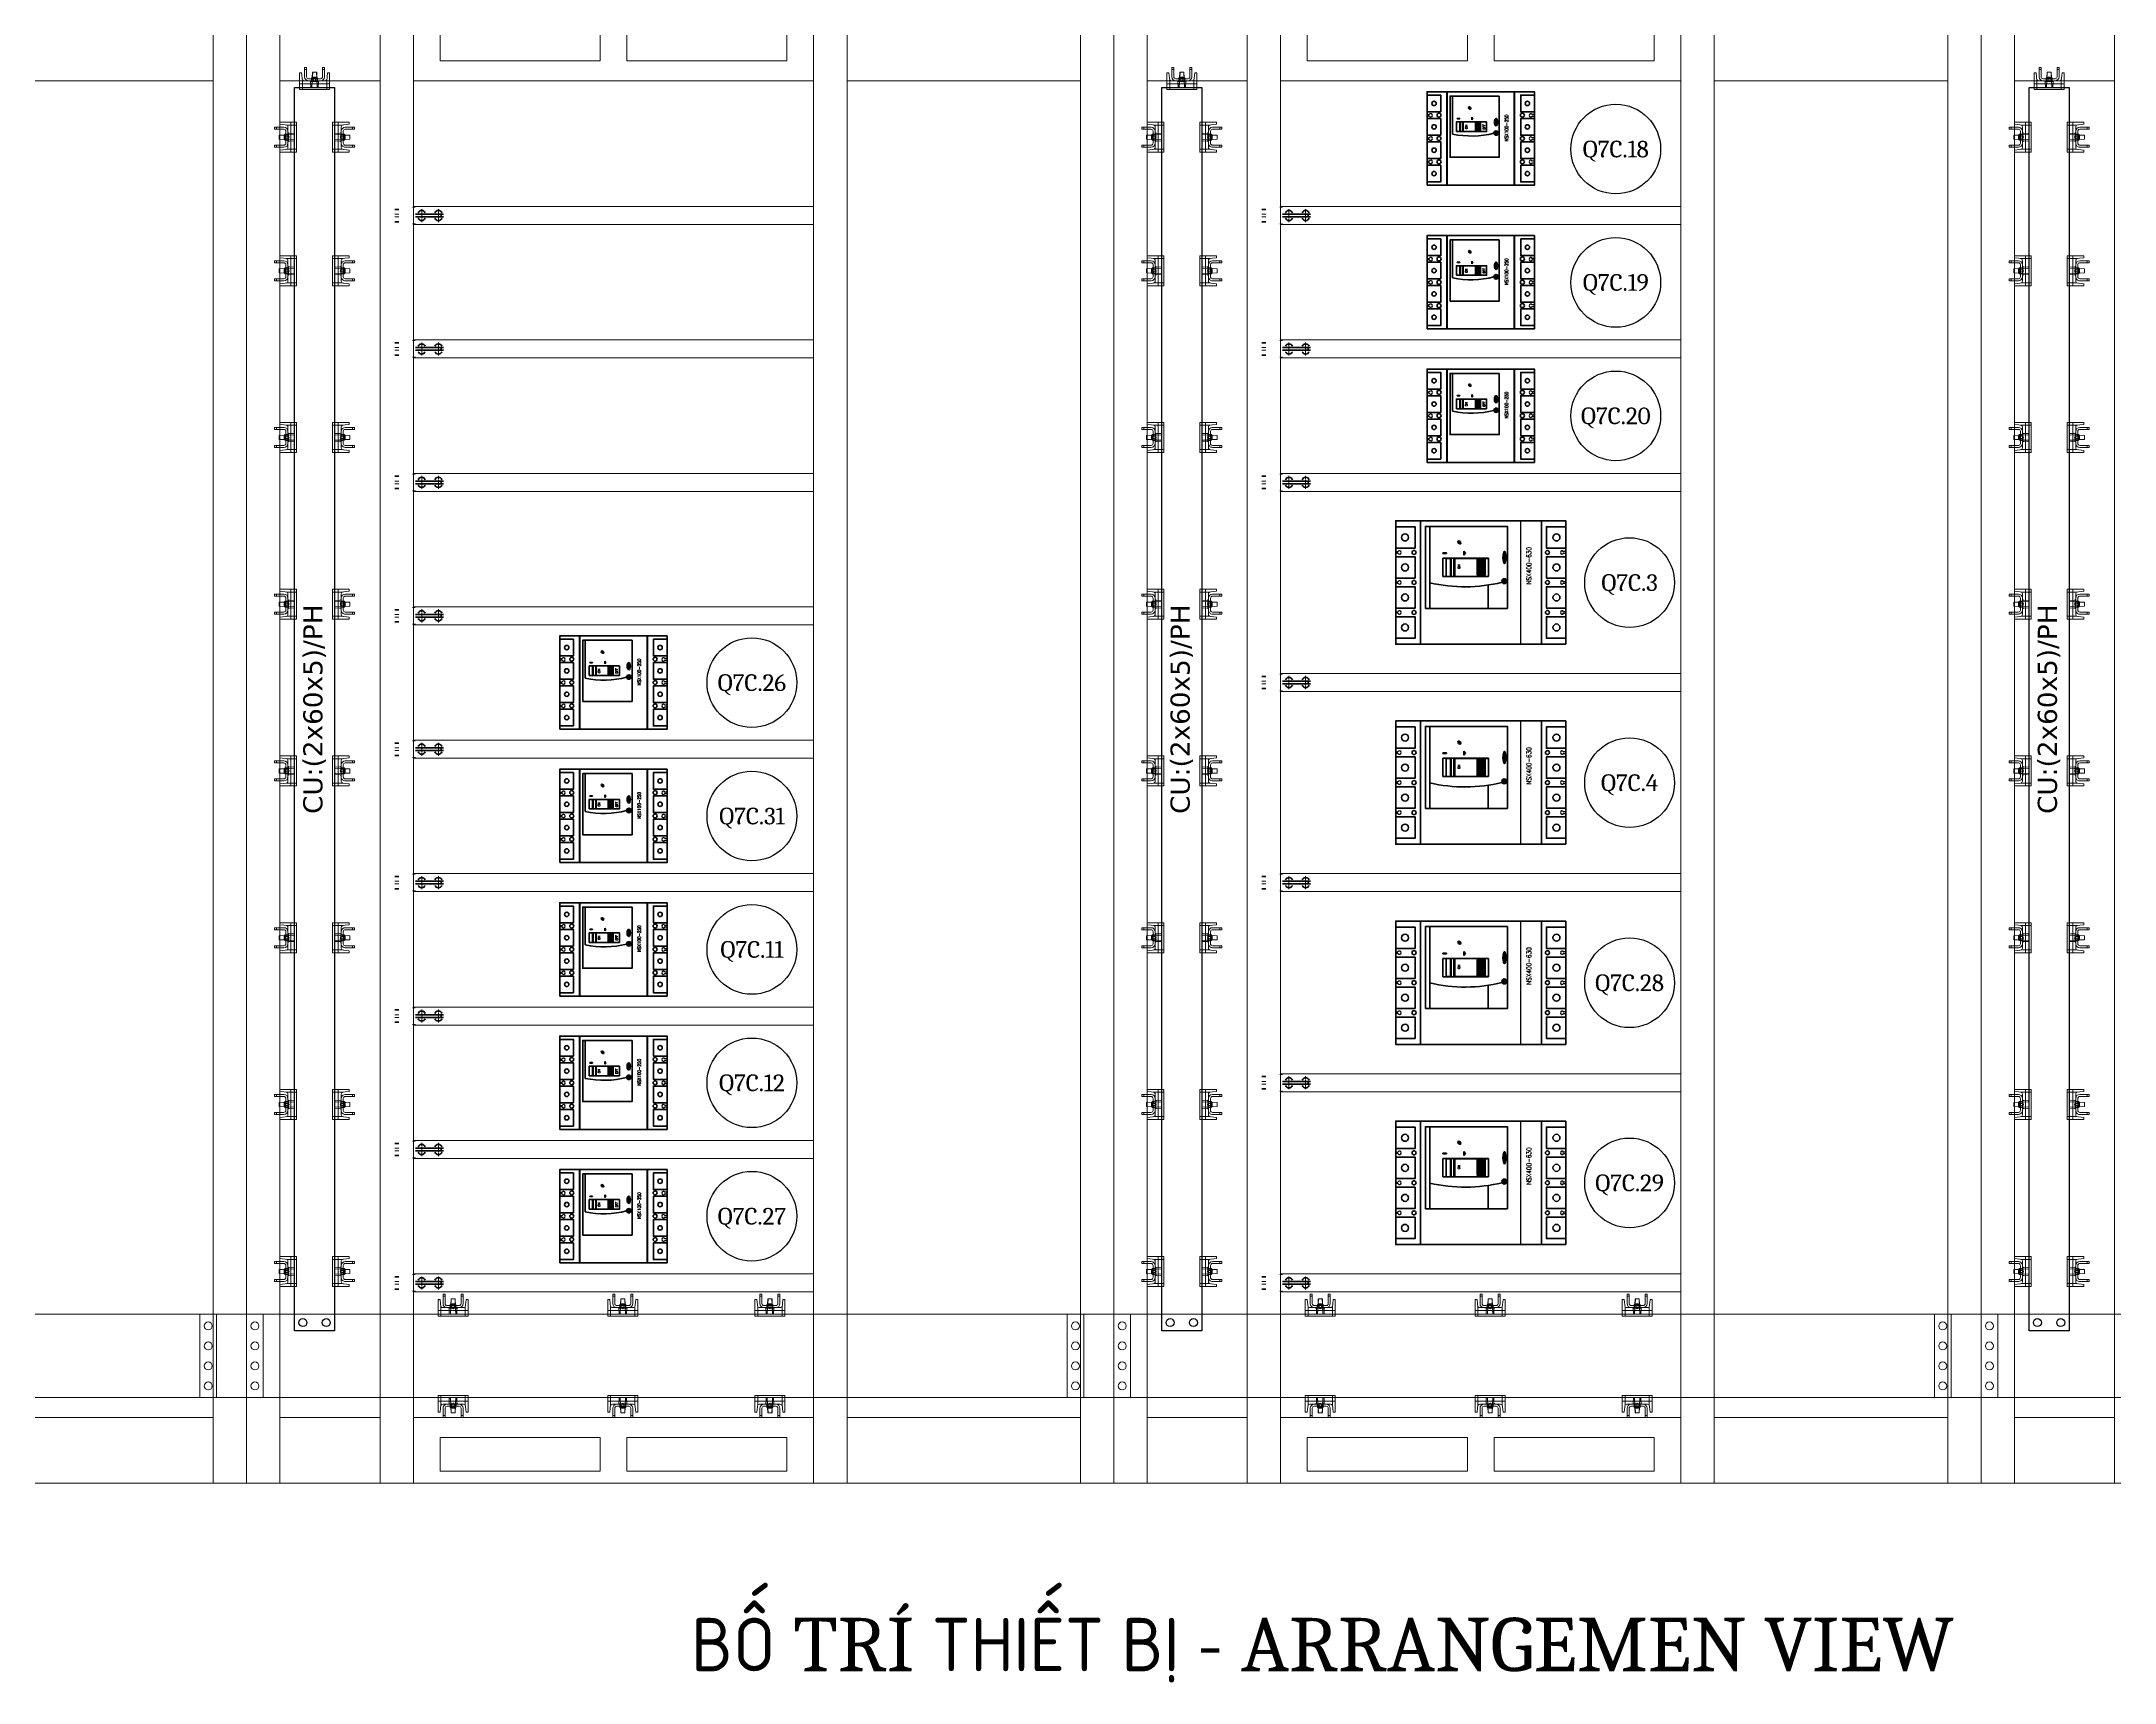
# Model space of a CAD drawing. Header units: millimetres. Extents: x -116965 to 323937, y 291661 to 566926.
# Drawn here: x -35130 to -32022, y 304538 to 306998 of the extents above; entities that cross this region are included whole.
import ezdxf
from ezdxf.enums import TextEntityAlignment as Align

# ---------------------------------------------------------------- set-up
doc = ezdxf.new("R2010")
doc.units = ezdxf.units.MM
doc.linetypes.add('CHAIN', pattern=[0.3543, 0.2362, -0.0295, 0.0591, -0.0295])
doc.layers.get('0').update_dxf_attribs({"lineweight": 18})
doc.layers.add('C00-00-00', color=7, linetype='Continuous')
for name, color, linetype, lineweight in [('Centerline(Schneider)', 7, 'Continuous', 18), ('H', 7, 'Continuous', 100), ('hw_Auxiliary', 2, 'Continuous', 13), ('hw_Text', 7, 'Continuous', 13), ('P', 250, 'Continuous', 100), ('Visible Edges(Schneider)', 7, 'Continuous', 35)]:
    doc.layers.add(name, color=color, linetype=linetype, lineweight=lineweight)
doc.styles.add('HW_Standard', font='complex.shx', dxfattribs={"width": 0.9})
doc.styles.add('hwTech', font='Cambria.ttf')
doc.styles.get("Standard").update_dxf_attribs({"font": 'arial.ttf'})

# ---------------------------------------------------------------- blocks, each defined once
blk = doc.blocks.new('*U1608')
for points in [[(0, 2200), (0, 0), (50, 0), (50, 2200)], [(50, 2102), (50, 2200), (200, 2200), (200, 2102)], [(200, 2200), (200, 0), (250, 0), (250, 2200)], [(250, 2102), (250, 2200), (850, 2200), (850, 2102)], [(850, 2200), (850, 0), (900, 0), (900, 2200)], [(1250, 2102), (1250, 2200), (900, 2200), (900, 2102)], [(1300, 2200), (1300, 0), (1250, 0), (1250, 2200)], [(50, 98), (50, 0), (200, 0), (200, 98)], [(250, 98), (250, 0), (850, 0), (850, 98)], [(1250, 98), (1250, 0), (900, 0), (900, 98)]]:
    blk.add_lwpolyline(points, close=True)
at = {"layer": 'hw_Auxiliary'}
for points in [[(290, 2132), (530, 2132), (530, 2182), (290, 2182)], [(810, 2132), (570, 2132), (570, 2182), (810, 2182)], [(290, 68), (530, 68), (530, 18), (290, 18)], [(810, 68), (570, 68), (570, 18), (810, 18)]]:
    blk.add_lwpolyline(points, close=True, dxfattribs=at)
blk = doc.blocks.new('ban le blokset')
for p, q in [((11, 2), (5, 2)), ((5, -2), (11, -2))]:
    blk.add_line(p, q)
at = {"layer": 'Centerline(Schneider)', "linetype": 'CHAIN', "ltscale": 7.55611}
for p, q in [((35.8, 12.5), (31.7, 12.5)), ((36, -12.5), (31.8, -12.5))]:
    blk.add_line(p, q, dxfattribs=at)
at = {"layer": 'Centerline(Schneider)', "linetype": 'CHAIN', "ltscale": 21.168501}
for p, q in [((45.5, 9.8), (45.5, -9.8)), ((70.5, -9.8), (70.5, 9.8))]:
    blk.add_line(p, q, dxfattribs=at)
at = {"layer": 'Visible Edges(Schneider)'}
for p, q in [((11, 9.2), (5, 9.2)), ((36, 2), (78, 2)), ((74.5, -2), (74.5, 2)), ((11, -9.2), (5, -9.2)), ((36, -2), (78, -2))]:
    blk.add_line(p, q, dxfattribs=at)
for centre, start, end in [((45.5, 2), 21.122, 158.878), ((70.5, 2), 21.122, 158.878), ((45.5, -2), 201.122, 338.878), ((70.5, -2), 201.122, 338.878)]:
    blk.add_arc(centre, 5.63, start, end, dxfattribs=at)
blk = doc.blocks.new('*U1771')
h = blk.add_hatch(color=254)
edge = h.paths.add_edge_path()
edge.add_spline(control_points=[(5.6, 1.8), (5.6, 1.8), (5.6, 1.9), (5.6, 2), (5.6, 2), (5.7, 2)], knot_values=[-0.183546, -0.183546, -0.183546, -0.183546, -0.091771, -0.091771, 0, 0, 0, 0], degree=3, periodic=0)
edge.add_line((5.7, 2), (5.3, 2))
edge.add_ellipse((6.4, 1.5), major_axis=(1.3, 1.25), ratio=0.66219, start_angle=104.5761, end_angle=114.7583)
edge.add_line((5.1, 1.8), (5.6, 1.8))
edge = h.paths.add_edge_path()
edge.add_spline(control_points=[(5.4, 1.3), (5.5, 1.3), (5.5, 1.4), (5.5, 1.4), (5.5, 1.5), (5.5, 1.5)], knot_values=[-0.183098, -0.183098, -0.183098, -0.183098, -0.091547, -0.091547, 0, 0, 0, 0], degree=3, periodic=0)
edge.add_line((5.5, 1.5), (5, 1.5))
edge.add_ellipse((6.4, 1.5), major_axis=(1.3, 1.25), ratio=0.66219, start_angle=124.0962, end_angle=133.9588)
edge.add_line((4.9, 1.3), (5.4, 1.3))
edge = h.paths.add_edge_path()
edge.add_spline(control_points=[(6.7, 1.2), (6.8, 1.3), (6.8, 1.4), (6.9, 1.7), (6.9, 1.9), (7, 2)], knot_values=[-0.551644, -0.551644, -0.551644, -0.551644, -0.275816, -0.275816, 0, 0, 0, 0], degree=3, periodic=0)
edge.add_spline(control_points=[(7, 2), (7, 2), (7, 2), (7, 2), (7, 2), (7, 2)], knot_values=[-0.018517, -0.018517, -0.018517, -0.018517, -0.010545, -0.010545, 0, 0, 0, 0], degree=3, periodic=0)
edge.add_spline(control_points=[(7, 2), (7, 2), (7, 2), (7, 2), (7, 2), (7, 2), (7, 2), (7, 2)], knot_values=[-0.027221, -0.027221, -0.027221, -0.027221, -0.014514, -0.014514, -0.00734, -0.00734, 0, 0, 0, 0], degree=3, periodic=0)
edge.add_line((7, 2), (7.4, 2))
edge.add_spline(control_points=[(7.4, 2), (7.4, 2.1), (7.5, 2.2), (7.5, 2.3), (7.5, 2.4), (7.5, 2.4)], knot_values=[-0.257765, -0.257765, -0.257765, -0.257765, -0.128882, -0.128882, 0, 0, 0, 0], degree=3, periodic=0)
edge.add_line((7.5, 2.4), (6.9, 2.4))
edge.add_spline(control_points=[(6.9, 2.4), (6.8, 2.4), (6.6, 2.4), (6.4, 2.3), (6.3, 2.2), (6.2, 2.1), (6.2, 2.1), (6.1, 2), (6.1, 1.9), (6.1, 1.9), (6.1, 1.9), (6.1, 1.8)], knot_values=[-0.86466, -0.86466, -0.86466, -0.86466, -0.632414, -0.632414, -0.431586, -0.431586, -0.283006, -0.283006, -0.174285, -0.174285, 0, 0, 0, 0], degree=3, periodic=0)
edge.add_spline(control_points=[(6.1, 1.8), (6.1, 1.7), (6, 1.6), (6, 1.4), (5.9, 1.2), (5.9, 1.1)], knot_values=[-0.479158, -0.479158, -0.479158, -0.479158, -0.239583, -0.239583, 0, 0, 0, 0], degree=3, periodic=0)
edge.add_spline(control_points=[(5.9, 1.1), (5.9, 1.1), (5.9, 1.1), (5.9, 1.1), (5.9, 1.1), (5.9, 1.1)], knot_values=[-0.028568, -0.028568, -0.028568, -0.028568, -0.012798, -0.012798, 0, 0, 0, 0], degree=3, periodic=0)
edge.add_spline(control_points=[(5.9, 1.1), (5.9, 1.1), (5.9, 1.1), (5.8, 1), (5.8, 1), (5.8, 1), (5.8, 1), (5.8, 1)], knot_values=[-0.058564, -0.058564, -0.058564, -0.058564, -0.027343, -0.027343, -0.015539, -0.015539, 0, 0, 0, 0], degree=3, periodic=0)
edge.add_line((5.8, 1), (5.4, 1))
edge.add_spline(control_points=[(5.4, 1), (5.4, 1), (5.3, 0.9), (5.3, 0.8), (5.3, 0.7), (5.3, 0.6)], knot_values=[-0.283689, -0.283689, -0.283689, -0.283689, -0.141847, -0.141847, 0, 0, 0, 0], degree=3, periodic=0)
edge.add_line((5.3, 0.6), (5.9, 0.6))
edge.add_spline(control_points=[(5.9, 0.6), (6.1, 0.6), (6.2, 0.7), (6.4, 0.8), (6.5, 0.8), (6.6, 0.9), (6.7, 1), (6.7, 1.1), (6.7, 1.1), (6.7, 1.2)], knot_values=[-1.143628, -1.143628, -1.143628, -1.143628, -0.811486, -0.811486, -0.496541, -0.496541, -0.30491, -0.30491, 0, 0, 0, 0], degree=3, periodic=0)
edge = h.paths.add_edge_path()
edge.add_ellipse((6.4, 1.5), major_axis=(1.3, 1.25), ratio=0.66219, start_angle=306, end_angle=315.8697)
edge.add_line((7.9, 1.8), (7.3, 1.8))
edge.add_spline(control_points=[(7.3, 1.8), (7.3, 1.8), (7.2, 1.7), (7.2, 1.6), (7.2, 1.6), (7.2, 1.6)], knot_values=[-0.178881, -0.178881, -0.178881, -0.178881, -0.089455, -0.089455, 0, 0, 0, 0], degree=3, periodic=0)
edge.add_line((7.2, 1.6), (7.8, 1.6))
edge = h.paths.add_edge_path()
edge.add_spline(control_points=[(7.1, 1.3), (7.1, 1.3), (7.1, 1.2), (7.1, 1.1), (7.1, 1.1), (7.1, 1)], knot_values=[-0.179952, -0.179952, -0.179952, -0.179952, -0.089977, -0.089977, 0, 0, 0, 0], degree=3, periodic=0)
edge.add_line((7.1, 1), (7.6, 1))
edge.add_ellipse((6.4, 1.5), major_axis=(1.3, 1.25), ratio=0.66219, start_angle=286.5797, end_angle=296.6533)
edge.add_line((7.7, 1.3), (7.1, 1.3))
at = {"color": 102}
blk.add_ellipse((6.4, 1.5), major_axis=(1.3, 1.25), ratio=0.66219, dxfattribs=at)
blk = doc.blocks.new('*U1615')
blk.add_hatch(color=9).paths.add_polyline_path([(80.5, 7.9), (94.8, 7.9), (94.8, 0.5), (80.5, 0.5)])
h = blk.add_hatch(color=1)
edge = h.paths.add_edge_path()
edge.add_arc((78.2, -23), 3.31, 0, 360)
h = blk.add_hatch(color=7)
edge = h.paths.add_edge_path()
edge.add_ellipse((94.6, -22.9), major_axis=(-5.42, 0), ratio=0.460829, start_angle=0, end_angle=360)
for p, q in [((139.9, 50.9), (0, 50.9)), ((139.9, 50.4), (0, 50.4)), ((133.5, 42.4), (76.6, 42.4)), ((80.5, 36.4), (80.5, -8.8)), ((80.5, 36.4), (94.8, 36.4)), ((94.8, 31.5), (80.5, 31.5)), ((94.8, 36.4), (94.8, -8.8)), ((99.6, 35.3), (99.6, 31.5)), ((99.6, 35.3), (100.2, 35.3)), ((99.6, 31.5), (100.2, 31.5)), ((100.2, 35.3), (100.2, 31.5)), ((94.8, 30.3), (80.5, 30.3)), ((94.8, 26.7), (80.5, 26.7)), ((80.5, 26.2), (94.8, 26.2)), ((97.9, 13.2), (101.9, 13.2)), ((97.9, 13.2), (99.9, 11.7)), ((101.9, 13.2), (99.9, 11.7)), ((80.5, -8.8), (94.8, -8.8)), ((139.9, -50.2), (0, -50.2)), ((139.9, -50.7), (0, -50.7))]:
    blk.add_line(p, q)
at = {"color": 0}
blk.add_lwpolyline([(0, 80.6), (0, -80.4), (140, -80.4), (140, 80.6)], close=True, dxfattribs=at)
at = {"color": 1}
for points in [[(5, 80.6), (5, 60.1), (30, 60.1), (30, 80.6)], [(40, 80.6), (40, 60.1), (65, 60.1), (65, 80.6)], [(75, 80.6), (75, 60.1), (100, 60.1), (100, 80.6)], [(110, 80.6), (110, 60.1), (135, 60.1), (135, 80.6)], [(5, -80.4), (5, -59.9), (30, -59.9), (30, -80.4)], [(40, -80.4), (40, -59.9), (65, -59.9), (65, -80.4)], [(75, -80.4), (75, -59.9), (100, -59.9), (100, -80.4)], [(110, -80.4), (110, -59.9), (135, -59.9), (135, -80.4)]]:
    blk.add_lwpolyline(points, dxfattribs=at)
for points in [[(133.5, -27.8), (41.8, -27.8), (41.8, 46.1), (133.5, 46.1)], [(80.5, 36.4), (94.8, 36.4), (94.8, -8.8), (80.5, -8.8)], [(80.5, 7.9), (94.8, 7.9), (94.8, 0.5), (80.5, 0.5)]]:
    blk.add_lwpolyline(points, close=True)
for centre in [(17.5, 70.1), (52.5, 70.1), (87.5, 70.1), (122.5, 70.1), (17.5, -69.9), (52.5, -69.9), (87.5, -69.9), (122.5, -69.9)]:
    blk.add_circle(centre, 3.25, dxfattribs=at)
at = {"color": 3}
for centre in [(35, 62.6), (70, 62.6), (105, 62.6), (35, -62.4), (70, -62.4), (105, -62.4)]:
    blk.add_circle(centre, 3, dxfattribs=at)
blk.add_circle((78.2, -23), 3.31)
blk.add_arc((211.2, 14.2), 137.5, 168.1891, 194.2608)
blk.add_ellipse((94.6, -22.9), major_axis=(-5.42, 0), ratio=0.460829)
at = {"layer": 'P', "color": 0, "linetype": 'Continuous', "lineweight": -3}
for p, q in [((33.7, 77.5), (33.7, 80.6)), ((33.7, 77.5), (33.7, 77.2)), ((36, 80.6), (36, 77.5)), ((36, 77.5), (36, 77.2)), ((68.7, 77.5), (68.7, 80.6)), ((68.7, 77.5), (68.7, 77.2)), ((71, 80.6), (71, 77.5)), ((71, 77.5), (71, 77.2)), ((103.6, 77.5), (103.6, 80.6)), ((103.6, 77.5), (103.6, 80.6)), ((103.6, 77.5), (103.6, 77.2)), ((105.9, 80.6), (105.9, 77.5)), ((105.9, 77.5), (105.9, 77.2)), ((33.7, -77.3), (33.7, -80.4)), ((36, -80.4), (36, -77.3)), ((68.7, -77.3), (68.7, -77)), ((68.7, -77.3), (68.7, -80.4)), ((71, -77.3), (71, -77)), ((71, -80.4), (71, -77.3)), ((103.6, -77.3), (103.6, -77)), ((103.6, -77.3), (103.6, -80.4)), ((103.6, -77.3), (103.6, -80.4)), ((105.9, -77.3), (105.9, -77)), ((105.9, -80.4), (105.9, -77.3))]:
    blk.add_line(p, q, dxfattribs=at)
for centre, start, end in [((34.9, 75), 117.7191, 62.2809), ((69.9, 75), 117.7191, 62.2809), ((104.7, 75), 117.7191, 62.2809), ((34.9, -74.8), 297.7191, 242.2809), ((69.9, -74.8), 297.7191, 242.2809), ((104.7, -74.8), 297.7191, 242.2809)]:
    blk.add_arc(centre, 2.5, start, end, dxfattribs=at)
at = {"xscale": 1.215000000000003, "yscale": 1.215000000000003, "zscale": 1.215000000000003}
blk.add_blockref('*U1771', (107.9, 14.7), dxfattribs=at)
at = {"layer": 'hw_Text', "color": 3, "style": 'HW_Standard', "width": 0.9}
blk.add_text('ON', height=3.6, dxfattribs=at).set_placement((87.4, 21.6), align=Align.MIDDLE_CENTER)
at = {"layer": 'hw_Text', "color": 1, "style": 'HW_Standard', "width": 0.9}
blk.add_text('OFF', height=3.6, dxfattribs=at).set_placement((87.4, -4.8), align=Align.MIDDLE_CENTER)
at = {"layer": 'hw_Text', "color": 0, "style": 'HW_Standard', "width": 0.9, "flags": 8}
blk.add_attdef('TYPE1', text='', height=5, dxfattribs=at).set_placement((85.9, -38.6), align=Align.MIDDLE_CENTER)
blk = doc.blocks.new('*U110')
blk.add_hatch(color=8).paths.add_polyline_path([(103.3, 5.3), (127, 5.3), (127, -6.4), (103.3, -6.4)])
h = blk.add_hatch(color=1)
edge = h.paths.add_edge_path()
edge.add_arc((94.4, -35.3), 3.69, 0, 360)
h = blk.add_hatch(color=7)
edge = h.paths.add_edge_path()
edge.add_ellipse((130, -35.5), major_axis=(-9.15, 0), ratio=0.240438, start_angle=0, end_angle=360)
at = {"color": 0}
for p, q in [((53.7, 76.6), (176.6, 76.6)), ((101.4, 56.8), (101.4, -11.4)), ((101.4, 56.8), (128.9, 56.8)), ((101.4, 52), (128.9, 52)), ((101.6, 52), (101.6, 44.3)), ((128.6, 45.5), (101.6, 45.5)), ((101.6, 44.3), (128.6, 44.3)), ((101.6, 40.6), (101.6, -11.4)), ((128.6, 40.6), (101.6, 40.6)), ((101.6, 39), (128.6, 39)), ((128.6, 44.3), (128.6, 52)), ((128.6, -11.4), (128.6, 40.6)), ((135.9, 56.7), (135.9, 51.2)), ((135.9, 56.7), (137, 56.7)), ((135.9, 51.2), (137, 51.2)), ((137, 56.7), (137, 51.2)), ((133.5, 25.2), (139.5, 25.2)), ((133.5, 25.2), (136.5, 23)), ((139.5, 25.2), (136.5, 23)), ((53.7, -11.2), (88.7, -11.2)), ((101.4, -11.4), (128.9, -11.4))]:
    blk.add_line(p, q, dxfattribs=at)
blk.add_line((128.9, 56.8), (128.9, -11.4))
at = {"color": 0, "linetype": 'Continuous', "lineweight": -2}
blk.add_lwpolyline([(0, -127.5), (0, 127.5), (185, 127.5), (185, -127.5)], close=True, dxfattribs=at)
at = {"color": 1, "linetype": 'Continuous', "lineweight": -2}
for points in [[(9, 127.5), (41, 127.5), (41, 98.5), (9, 98.5)], [(54, 127.5), (86, 127.5), (86, 98.5), (54, 98.5)], [(99, 127.5), (131, 127.5), (131, 98.5), (99, 98.5)], [(144, 127.5), (176, 127.5), (176, 98.5), (144, 98.5)], [(9, -127.5), (41, -127.5), (41, -98.5), (9, -98.5)], [(54, -127.5), (86, -127.5), (86, -98.5), (54, -98.5)], [(99, -127.5), (131, -127.5), (131, -98.5), (99, -98.5)], [(144, -127.5), (176, -127.5), (176, -98.5), (144, -98.5)]]:
    blk.add_lwpolyline(points, close=True, dxfattribs=at)
for points in [[(53.7, 83.1), (176.6, 83.1), (176.6, -39.9), (53.7, -39.9)], [(103.3, 5.3), (127, 5.3), (127, -6.4), (103.3, -6.4)]]:
    blk.add_lwpolyline(points, close=True)
for centre in [(25, 113.5), (70, 113.5), (115, 113.5), (160, 113.5), (25, -113.5), (70, -113.5), (115, -113.5), (160, -113.5)]:
    blk.add_circle(centre, 5.25, dxfattribs=at)
at = {"color": 3, "linetype": 'Continuous', "lineweight": -2}
for centre in [(47.5, 100), (92.5, 100), (137.5, 100), (47.5, -100), (92.5, -100), (137.5, -100)]:
    blk.add_circle(centre, 3, dxfattribs=at)
blk.add_circle((94.4, -35.3), 3.69)
at = {"color": 0}
blk.add_arc((319, 23.6), 233, 166.8772, 193.8056, dxfattribs=at)
blk.add_ellipse((130, -35.5), major_axis=(-9.15, 0), ratio=0.240438)
at = {"color": 0, "start_tangent": (-0.226987, -0.973898), "end_tangent": (-0.226751, -0.973953)}
blk.add_spline([(92.4, 76.6), (92.4, 76.5)], degree=3, dxfattribs=at)
at = {"layer": 'P', "color": 0, "linetype": 'Continuous', "lineweight": -3}
for p, q in [((46.3, 124.4), (46.3, 127.5)), ((46.3, 124.4), (46.3, 124.1)), ((48.7, 127.5), (48.7, 124.4)), ((48.7, 124.4), (48.7, 124.1)), ((91.3, 124.4), (91.3, 127.5)), ((91.3, 124.4), (91.3, 124.1)), ((93.7, 127.5), (93.7, 124.4)), ((93.7, 124.4), (93.7, 124.1)), ((136.3, 124.4), (136.3, 127.5)), ((138.7, 127.5), (138.7, 124.4)), ((46.3, -124.4), (46.3, -124.1)), ((48.7, -124.4), (48.7, -124.1)), ((91.3, -124.4), (91.3, -124.1)), ((93.7, -124.4), (93.7, -124.1)), ((136.3, -124.4), (136.3, -124.1)), ((138.7, -124.4), (138.7, -124.1)), ((46.3, -124.4), (46.3, -127.5)), ((48.7, -127.5), (48.7, -124.4)), ((91.3, -124.4), (91.3, -127.5)), ((93.7, -127.5), (93.7, -124.4)), ((136.3, -124.4), (136.3, -127.5)), ((138.7, -127.5), (138.7, -124.4))]:
    blk.add_line(p, q, dxfattribs=at)
for points in [[(184.7, 90.8), (0.3, 90.8)], [(184.2, 90.3), (0.3, 90.3)], [(0, -59.9), (185, -59.9)]]:
    blk.add_lwpolyline(points, dxfattribs=at)
at = {"layer": 'P', "color": 1, "linetype": 'Continuous', "lineweight": -3}
for points in [[(184.2, -90.3), (0.3, -90.3)], [(184.7, -90.8), (0.3, -90.8)]]:
    blk.add_lwpolyline(points, dxfattribs=at)
at = {"layer": 'P', "color": 0, "linetype": 'Continuous', "lineweight": -3}
for centre, start, end in [((47.5, 121.9), 117.7191, 62.2809), ((92.5, 121.9), 117.7191, 62.2809), ((137.5, 121.9), 117.7191, 62.2809), ((47.5, -121.9), 297.7191, 242.2809), ((92.5, -121.9), 297.7191, 242.2809), ((137.5, -121.9), 297.7191, 242.2809)]:
    blk.add_arc(centre, 2.5, start, end, dxfattribs=at)
at = {"xscale": 1.476224999999999, "yscale": 1.476224999999999, "zscale": 1.476224999999999}
blk.add_blockref('*U1771', (143.1, 29.8), dxfattribs=at)
at = {"layer": 'hw_Text', "color": 3, "style": 'HW_Standard', "width": 0.9}
blk.add_text('ON', height=3.6, dxfattribs=at).set_placement((116.2, 32.8), align=Align.MIDDLE_CENTER)
at = {"layer": 'hw_Text', "color": 1, "style": 'HW_Standard', "width": 0.9}
blk.add_text('OFF', height=3.6, dxfattribs=at).set_placement((116.2, -2.5), align=Align.MIDDLE_CENTER)
at = {"layer": 'hw_Text', "color": 0, "style": 'HW_Standard', "width": 0.9, "flags": 8}
blk.add_attdef('TYPE1', text='', height=7, dxfattribs=at).set_placement((117.6, -72.2), align=Align.MIDDLE_CENTER)
blk = doc.blocks.new('*U1780')
at = {"color": 1}
for p, q in [((59323.4, 339394.9), (59228.4, 339394.9)), ((59323.4, 339394.9), (59228.4, 339394.9)), ((59228.4, 339394.9), (59228.4, 339269.9)), ((59323.4, 339394.9), (59323.4, 339269.9)), ((59228.4, 339269.9), (59323.4, 339269.9))]:
    blk.add_line(p, q, dxfattribs=at)
for centre in [(59240.9, 339377.4), (59310.9, 339377.4), (59240.9, 339347.4), (59310.9, 339347.4), (59240.9, 339317.4), (59310.9, 339317.4), (59240.9, 339287.4), (59310.9, 339287.4)]:
    blk.add_circle(centre, 6, dxfattribs=at)
blk = doc.blocks.new('*U1910')
at = {"color": 1}
for p, q in [((60478.4, 339394.9), (59223.4, 339394.9)), ((60478.4, 339394.9), (59223.4, 339394.9)), ((59223.4, 339394.9), (59223.4, 339269.9)), ((60478.4, 339394.9), (60478.4, 339269.9)), ((59223.4, 339269.9), (60478.4, 339269.9))]:
    blk.add_line(p, q, dxfattribs=at)
for centre in [(59235.9, 339377.4), (60465.9, 339377.4), (59235.9, 339347.4), (60465.9, 339347.4), (59235.9, 339317.4), (60465.9, 339317.4), (59235.9, 339287.4), (60465.9, 339287.4)]:
    blk.add_circle(centre, 6, dxfattribs=at)
blk = doc.blocks.new('555')
at = {"lineweight": 5}
for p, q in [((-12, 33), (-15, 33)), ((-15, 33), (-15, 30)), ((-12, 30), (-12, 33)), ((15, 33), (12, 33)), ((12, 33), (12, 30)), ((15, 30), (15, 33)), ((-22.5, 25), (-19.5, 25)), ((-22.5, 0), (-22.5, 25)), ((22.5, 8.5), (-22.5, 8.5)), ((-22.5, 3), (-4.9, 3)), ((-18.2, 0), (-22.5, 0)), ((-19.5, 25), (-18.2, 13)), ((-18.2, 13), (-18.2, 13)), ((-18.2, 13), (-18.2, 0)), ((-17.7, 13), (-18.2, 13)), ((-18.2, 0), (-17.7, 0)), ((-17.7, 0), (17.7, 0)), ((-9, 13), (-15.5, 13)), ((-15, 30), (-12, 30)), ((-15, 19), (-15, 30)), ((-12, 30), (-12, 19)), ((-9, 16), (9, 16)), ((9, 13), (-9, 13)), ((-6, 13), (-6, 12.2)), ((0, 12.2), (-6, 12.2)), ((-5.6, 3.7), (-5.9, 11.1)), ((-4.7, 3), (-4.9, 3)), ((-4.7, 3), (4.7, 3)), ((-4.5, 13), (-4.5, 16)), ((-2.9, 18.7), (-4.4, 17.2)), ((-4.4, 13), (-4.4, 17.2)), ((0, 17.2), (-4.4, 17.2)), ((-4.1, 13), (-4.1, 16)), ((-2.7, 26), (-4, 3.7)), ((-3.4, 16.2), (-4, 3.7)), ((-3, 26), (-3.4, 17.7)), ((-3.4, 17.7), (-3.4, 16.2)), ((3.4, 17.7), (-3.4, 17.7)), ((3.4, 16.2), (-3.4, 16.2)), ((-3, 26), (3, 26)), ((-2.9, 18.7), (0, 18.7)), ((-1.6, 18.7), (-1.6, 13)), ((0, 11.3), (-1.6, 12.2)), ((0, 18.7), (2.9, 18.7)), ((4.4, 17.2), (0, 17.2)), ((0, 11.3), (1.6, 12.2)), ((6, 12.2), (0, 12.2)), ((1.6, 18.7), (1.6, 13)), ((2.9, 18.7), (4.4, 17.2)), ((3, 26), (3.2, 26)), ((3.4, 17.7), (3, 26)), ((4, 3.7), (3.2, 26)), ((3.5, 17.7), (3.4, 17.7)), ((3.4, 16.2), (3.4, 17.7)), ((3.4, 16.2), (3.5, 16.2)), ((4, 3.7), (3.4, 16.2)), ((4.1, 13), (4.1, 16)), ((4.4, 13), (4.4, 17.2)), ((4.5, 13), (4.5, 16)), ((4.9, 3), (4.7, 3)), ((4.9, 3), (22.5, 3)), ((5.9, 11.1), (5.6, 3.7)), ((6, 13), (6, 12.2)), ((15.5, 13), (9, 13)), ((12, 30), (15, 30)), ((12, 19), (12, 30)), ((15, 30), (15, 19)), ((18.2, 13), (17.7, 13)), ((17.7, 0), (18.2, 0)), ((18.2, 13), (19.5, 25)), ((18.2, 0), (18.2, 13)), ((18.2, 13), (18.2, 13)), ((22.5, 0), (18.2, 0)), ((19.5, 25), (22.5, 25)), ((22.5, 25), (22.5, 0))]:
    blk.add_line(p, q, dxfattribs=at)
for centre, radius, start, end in [((-15.5, 16), 3, 186, 270), ((-9, 19), 6, 180, 270), ((-9, 19), 3, 180, 270), ((-7.9, 11), 2, 2, 90), ((-4.9, 3.7), 0.75, 182, 270), ((-4.7, 3.7), 0.75, 270, 356.7829), ((-4.7, 3.7), 0.75, 270, 357.5104), ((4.7, 3.7), 0.75, 182.0138, 270), ((4.7, 3.7), 0.75, 182.4896, 270), ((4.9, 3.7), 0.75, 270, 358), ((7.9, 11), 2, 90, 178), ((9, 19), 3, 270, 0), ((9, 19), 6, 270, 0), ((15.5, 16), 3, 270, 354)]:
    blk.add_arc(centre, radius, start, end, dxfattribs=at)
blk = doc.blocks.new('*U1911')
at = {"color": 1, "lineweight": -3, "ltscale": 5}
blk.add_lwpolyline([(62335.1, 341247.3), (62335.1, 341307.3), (64199.1, 341307.3), (64199.1, 341247.3)], close=True, dxfattribs=at)
for centre in [(64186.6, 341294.8), (64186.6, 341259.8)]:
    blk.add_circle(centre, 6, dxfattribs=at)
blk = doc.blocks.new('QQQ')
at = {"color": 1, "lineweight": -3, "ltscale": 5}
blk.add_circle((59732.6, 361340.9), 67.2, dxfattribs=at)
at = {"color": 6, "lineweight": -3, "ltscale": 5, "style": 'hwTech'}
blk.add_attdef('Q5A.1', text='', height=25, dxfattribs=at).set_placement((59732.6, 361340.9), align=Align.MIDDLE_CENTER)

msp = doc.modelspace()

# ---------------------------------------------------------------- linework, layer by layer
for p, q in [((-34572.31856, 306750.841905), (-33972.31856, 306750.841905)), ((-33272.31856, 306750.841905), (-32672.31856, 306750.841905)), ((-34572.31856, 306723.841905), (-33972.31856, 306723.841905)), ((-33272.31856, 306723.841905), (-32672.31856, 306723.841905)), ((-34572.31856, 306550.841905), (-33972.31856, 306550.841905)), ((-34572.31856, 306523.841905), (-33972.31856, 306523.841905)), ((-33272.31856, 306550.841905), (-32672.31856, 306550.841905)), ((-33272.31856, 306523.841905), (-32672.31856, 306523.841905)), ((-34572.31856, 306350.841905), (-33972.31856, 306350.841905)), ((-33272.31856, 306350.841905), (-32672.31856, 306350.841905)), ((-34572.31856, 306323.841905), (-33972.31856, 306323.841905)), ((-33272.31856, 306323.841905), (-32672.31856, 306323.841905)), ((-34572.31856, 306150.841905), (-33972.31856, 306150.841905)), ((-34572.31856, 306123.841905), (-33972.31856, 306123.841905)), ((-33272.31856, 306050.841905), (-32672.31856, 306050.841905)), ((-33272.31856, 306023.841905), (-32672.31856, 306023.841905)), ((-34572.31856, 305950.841905), (-33972.31856, 305950.841905)), ((-34572.31856, 305923.841905), (-33972.31856, 305923.841905)), ((-34572.31856, 305750.841905), (-33972.31856, 305750.841905)), ((-33272.31856, 305750.841905), (-32672.31856, 305750.841905)), ((-34572.31856, 305723.841905), (-33972.31856, 305723.841905)), ((-33272.31856, 305723.841905), (-32672.31856, 305723.841905)), ((-34572.31856, 305550.841905), (-33972.31856, 305550.841905)), ((-34572.31856, 305523.841905), (-33972.31856, 305523.841905)), ((-33272.31856, 305450.841905), (-32672.31856, 305450.841905)), ((-33272.31856, 305423.841905), (-32672.31856, 305423.841905)), ((-34572.31856, 305350.841905), (-33972.31856, 305350.841905)), ((-34572.31856, 305323.841905), (-33972.31856, 305323.841905)), ((-34572.31856, 305150.841905), (-33972.31856, 305150.841905)), ((-33272.31856, 305150.841905), (-32672.31856, 305150.841905)), ((-34572.31856, 305123.841905), (-33972.31856, 305123.841905)), ((-34572.31856, 305123.841905), (-33972.31856, 305123.841905)), ((-33272.31856, 305123.841905), (-32672.31856, 305123.841905)), ((-33272.31856, 305123.841905), (-32672.31856, 305123.841905))]:
    msp.add_line(p, q)

# ---------------------------------------------------------------- block references
for name, p in [('*U1608', (-36122.31856, 304837.354008)), ('*U1608', (-34822.31856, 304837.354008)), ('*U1608', (-33522.31856, 304837.354008)), ('*U1608', (-32222.31856, 304837.354008)), ('555', (-34720.435529, 306926.354528)), ('555', (-33420.435529, 306926.354528)), ('555', (-32120.435529, 306926.354528)), ('ban le blokset', (-34605.31856, 306737.354008)), ('ban le blokset', (-33305.31856, 306737.354008)), ('ban le blokset', (-34605.31856, 306537.354008)), ('ban le blokset', (-33305.31856, 306537.354008)), ('ban le blokset', (-34605.31856, 306337.354008)), ('ban le blokset', (-33305.31856, 306337.354008)), ('ban le blokset', (-34605.31856, 306137.354008)), ('ban le blokset', (-33305.31856, 306037.354008)), ('ban le blokset', (-34605.31856, 305937.354008)), ('ban le blokset', (-34605.31856, 305737.354008)), ('ban le blokset', (-33305.31856, 305737.354008)), ('ban le blokset', (-34605.31856, 305537.354008)), ('ban le blokset', (-33305.31856, 305437.354008)), ('ban le blokset', (-34605.31856, 305337.354008)), ('ban le blokset', (-34605.31856, 305137.354008)), ('ban le blokset', (-33305.31856, 305137.354008)), ('555', (-34512.907767, 305087.352928)), ('555', (-34258.467221, 305087.352928)), ('555', (-34037.907767, 305087.352928)), ('555', (-33212.907767, 305087.352928)), ('555', (-32958.467221, 305087.352928)), ('555', (-32737.907767, 305087.352928))]:
    msp.add_blockref(name, p)
at = {"lineweight": -3, "rotation": 270}
for p in [(-375997.758954, 369264.495393), (-374697.758954, 369264.495393), (-373397.758954, 369264.495393)]:
    msp.add_blockref('*U1911', p, dxfattribs=at)
at = {"lineweight": -3}
for p, values in [((-92502.557111, -54503.824628), {'Q5A.1': 'Q7C.18'}), ((-92502.557111, -54703.79671), {'Q5A.1': 'Q7C.19'}), ((-92502.557111, -54903.768795), {'Q5A.1': 'Q7C.20'}), ((-92481.893176, -55153.7339), {'Q5A.1': 'Q7C.3'}), ((-93797.471042, -55303.71296), {'Q5A.1': 'Q7C.26'}), ((-92481.893176, -55453.692025), {'Q5A.1': 'Q7C.4'}), ((-93797.471042, -55503.685045), {'Q5A.1': 'Q7C.31'}), ((-93797.471042, -55703.657128), {'Q5A.1': 'Q7C.11'}), ((-92481.893176, -55753.65015), {'Q5A.1': 'Q7C.28'}), ((-93797.471042, -55903.62921), {'Q5A.1': 'Q7C.12'}), ((-92481.893176, -56053.608275), {'Q5A.1': 'Q7C.29'}), ((-93797.471042, -56103.601295), {'Q5A.1': 'Q7C.27'})]:
    msp.add_blockref('QQQ', p, dxfattribs=at).add_auto_attribs(values)
at = {"xscale": -1}
for p, rotation in [((-34747.435649, 306854.854408), 90), ((-33447.435649, 306854.854408), 90), ((-32147.435649, 306854.854408), 90), ((-34747.435649, 306654.609974), 90), ((-33447.435649, 306654.609974), 90), ((-32147.435649, 306654.609974), 90), ((-34747.435649, 306404.854408), 90), ((-33447.435649, 306404.854408), 90), ((-32147.435649, 306404.854408), 90), ((-34747.435649, 306154.854408), 90), ((-33447.435649, 306154.854408), 90), ((-32147.435649, 306154.854408), 90), ((-34747.435649, 305904.854408), 90), ((-33447.435649, 305904.854408), 90), ((-32147.435649, 305904.854408), 90), ((-34747.435649, 305654.854408), 90), ((-33447.435649, 305654.854408), 90), ((-32147.435649, 305654.854408), 90), ((-34747.435649, 305404.854408), 90), ((-33447.435649, 305404.854408), 90), ((-32147.435649, 305404.854408), 90), ((-34747.435649, 305154.433756), 90), ((-33447.435649, 305154.433756), 90), ((-32147.435649, 305154.433756), 90), ((-34512.907767, 304968.352688), 180), ((-34258.467221, 304968.352688), 180), ((-34037.907767, 304968.352688), 180), ((-33212.907767, 304968.352688), 180), ((-32958.467221, 304968.352688), 180), ((-32737.907767, 304968.352688), 180)]:
    msp.add_blockref('555', p, dxfattribs=dict(at, rotation=rotation))
at = {"rotation": 270}
for p in [(-34693.435409, 306854.854408), (-33393.435409, 306854.854408), (-32093.435409, 306854.854408), (-34693.435409, 306654.609974), (-33393.435409, 306654.609974), (-32093.435409, 306654.609974), (-34693.435409, 306404.854408), (-33393.435409, 306404.854408), (-32093.435409, 306404.854408), (-34693.435409, 306154.854408), (-33393.435409, 306154.854408), (-32093.435409, 306154.854408), (-34693.435409, 305904.854408), (-33393.435409, 305904.854408), (-32093.435409, 305904.854408), (-34693.435409, 305654.854408), (-33393.435409, 305654.854408), (-32093.435409, 305654.854408), (-34693.435409, 305404.854408), (-33393.435409, 305404.854408), (-32093.435409, 305404.854408), (-34693.435409, 305154.433756), (-33393.435409, 305154.433756), (-32093.435409, 305154.433756)]:
    msp.add_blockref('555', p, dxfattribs=at)
at = {"lineweight": -3}
for name, p in [('*U1910', (-95345.72801, -34304.525691)), ('*U1780', (-94120.72801, -34304.525691)), ('*U1910', (-94045.72801, -34304.525691)), ('*U1780', (-92820.72801, -34304.525691)), ('*U1910', (-92745.72801, -34304.525691)), ('*U1780', (-91520.72801, -34304.525691)), ('*U1910', (-91445.72801, -34304.525691))]:
    msp.add_blockref(name, p, dxfattribs=at)
at = {"layer": 'H', "color": 7}
ref = msp.add_blockref('*U1615', (-32972.31856, 306782.854008), dxfattribs=dict(at, rotation=90))
ref.add_attrib('TYPE1', 'NSX100-250', dxfattribs={"layer": 'hw_Text', "color": 0, "height": 5, "rotation": 90, "style": 'HW_Standard', "width": 0.9}).set_placement((-32933.747606, 306868.708403), align=Align.MIDDLE_CENTER)
ref = msp.add_blockref('*U1615', (-32972.31856, 306567.341905), dxfattribs=dict(at, rotation=90))
ref.add_attrib('TYPE1', 'NSX100-250', dxfattribs={"layer": 'hw_Text', "color": 0, "height": 5, "rotation": 90, "style": 'HW_Standard', "width": 0.9}).set_placement((-32933.747606, 306653.196301), align=Align.MIDDLE_CENTER)
ref = msp.add_blockref('*U1615', (-32972.31856, 306367.341905), dxfattribs=dict(at, rotation=90))
ref.add_attrib('TYPE1', 'NSX100-250', dxfattribs={"layer": 'hw_Text', "color": 0, "height": 5, "rotation": 90, "style": 'HW_Standard', "width": 0.9}).set_placement((-32933.747606, 306453.196301), align=Align.MIDDLE_CENTER)
ref = msp.add_blockref('*U110', (-32972.31856, 306094.841905), dxfattribs=dict(at, rotation=90))
ref.add_attrib('TYPE1', 'NSX400-630', dxfattribs={"layer": 'hw_Text', "color": 0, "height": 7, "rotation": 90, "style": 'HW_Standard', "width": 0.9}).set_placement((-32900.083689, 306212.414503), align=Align.MIDDLE_CENTER)
ref = msp.add_blockref('*U1615', (-34272.31856, 305967.341905), dxfattribs=dict(at, rotation=90))
ref.add_attrib('TYPE1', 'NSX100-250', dxfattribs={"layer": 'hw_Text', "color": 0, "height": 5, "rotation": 90, "style": 'HW_Standard', "width": 0.9}).set_placement((-34233.747606, 306053.196301), align=Align.MIDDLE_CENTER)
ref = msp.add_blockref('*U110', (-32972.31856, 305794.841905), dxfattribs=dict(at, rotation=90))
ref.add_attrib('TYPE1', 'NSX400-630', dxfattribs={"layer": 'hw_Text', "color": 0, "height": 7, "rotation": 90, "style": 'HW_Standard', "width": 0.9}).set_placement((-32900.083689, 305912.414503), align=Align.MIDDLE_CENTER)
ref = msp.add_blockref('*U1615', (-34272.31856, 305767.341905), dxfattribs=dict(at, rotation=90))
ref.add_attrib('TYPE1', 'NSX100-250', dxfattribs={"layer": 'hw_Text', "color": 0, "height": 5, "rotation": 90, "style": 'HW_Standard', "width": 0.9}).set_placement((-34233.747606, 305853.196301), align=Align.MIDDLE_CENTER)
ref = msp.add_blockref('*U1615', (-34272.31856, 305567.341905), dxfattribs=dict(at, rotation=90))
ref.add_attrib('TYPE1', 'NSX100-250', dxfattribs={"layer": 'hw_Text', "color": 0, "height": 5, "rotation": 90, "style": 'HW_Standard', "width": 0.9}).set_placement((-34233.747606, 305653.196301), align=Align.MIDDLE_CENTER)
ref = msp.add_blockref('*U110', (-32972.31856, 305494.841905), dxfattribs=dict(at, rotation=90))
ref.add_attrib('TYPE1', 'NSX400-630', dxfattribs={"layer": 'hw_Text', "color": 0, "height": 7, "rotation": 90, "style": 'HW_Standard', "width": 0.9}).set_placement((-32900.083689, 305612.414503), align=Align.MIDDLE_CENTER)
ref = msp.add_blockref('*U1615', (-34272.31856, 305367.341905), dxfattribs=dict(at, rotation=90))
ref.add_attrib('TYPE1', 'NSX100-250', dxfattribs={"layer": 'hw_Text', "color": 0, "height": 5, "rotation": 90, "style": 'HW_Standard', "width": 0.9}).set_placement((-34233.747606, 305453.196301), align=Align.MIDDLE_CENTER)
ref = msp.add_blockref('*U110', (-32972.31856, 305194.841905), dxfattribs=dict(at, rotation=90))
ref.add_attrib('TYPE1', 'NSX400-630', dxfattribs={"layer": 'hw_Text', "color": 0, "height": 7, "rotation": 90, "style": 'HW_Standard', "width": 0.9}).set_placement((-32900.083689, 305312.414503), align=Align.MIDDLE_CENTER)
ref = msp.add_blockref('*U1615', (-34272.31856, 305167.341905), dxfattribs=dict(at, rotation=90))
ref.add_attrib('TYPE1', 'NSX100-250', dxfattribs={"layer": 'hw_Text', "color": 0, "height": 5, "rotation": 90, "style": 'HW_Standard', "width": 0.9}).set_placement((-34233.747606, 305253.196301), align=Align.MIDDLE_CENTER)

# ---------------------------------------------------------------- texts
at = {"lineweight": -3, "ltscale": 5, "insert": (-33209.81856, 304586.764086), "char_height": 80, "attachment_point": 5, "style": 'hwTech'}
msp.add_mtext_dynamic_manual_height_columns('BỐ TRÍ THIẾT BỊ - ARRANGEMEN VIEW', width=4248.15409148, gutter_width=40, heights=[0], dxfattribs=at)
at = {"layer": 'C00-00-00', "color": 2, "char_height": 28.70966008, "attachment_point": 5, "rotation": 90}
for insert in [(-34720.435529, 305997.353608), (-33420.435529, 305997.353608), (-32120.435529, 305997.353608)]:
    msp.add_mtext('{\\fVerdana|b0|i0|c0|p34;CU:(2x60x5)/PH}', dxfattribs=dict(at, insert=insert))

doc.saveas('drawing.dxf')
